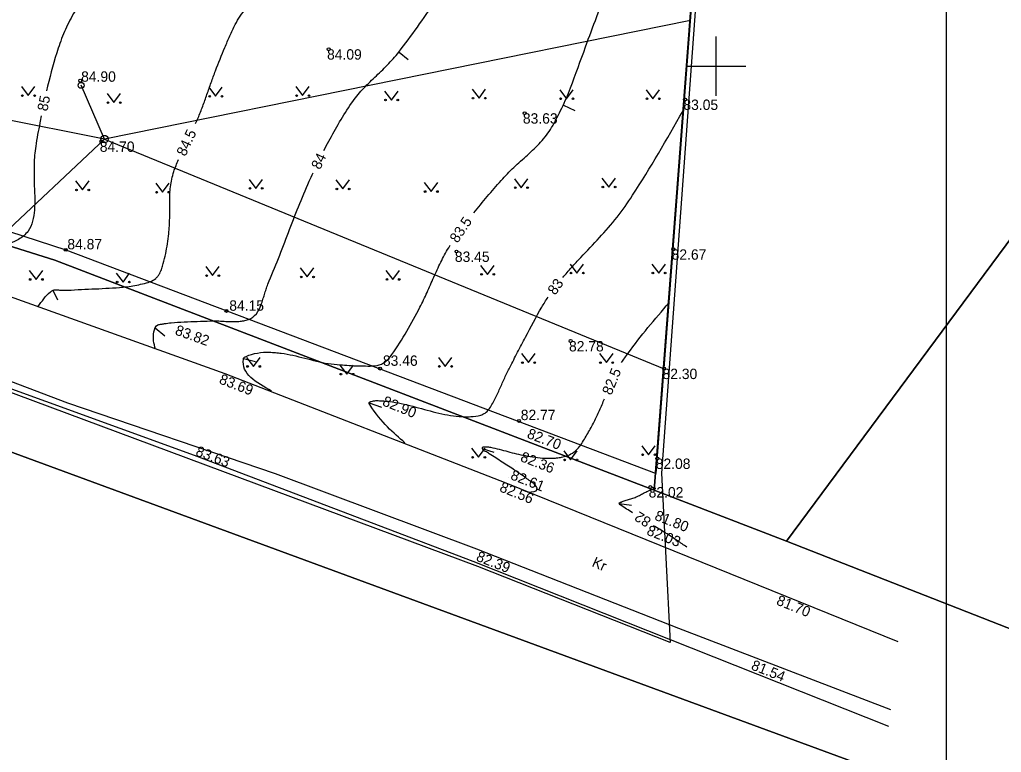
# Model space of a CAD drawing. Extents: x 640151 to 642820, y 6459264 to 6461024.
# Drawn here: x 641053 to 641119.2, y 6460553.7 to 6460603.1 of the extents above; entities that cross this region are included whole.
import ezdxf

# ---------------------------------------------------------------- set-up
doc = ezdxf.new("R2010")
doc.units = 0
for name, color, linetype in [('AED', 7, 'Continuous'), ('HALJASTUS', 7, 'Continuous'), ('HORISONTAAL-EH2000', 7, 'Continuous'), ('KORGUS-EH2000', 7, 'Continuous'), ('KPOHULIIN', 7, 'Continuous'), ('MOOTPIIR', 7, 'Continuous'), ('MPOHULIIN', 7, 'Continuous'), ('PIIR', 7, 'Continuous'), ('POST', 7, 'Continuous'), ('SITRASS', 7, 'Continuous'), ('TEE', 7, 'Continuous'), ('VORK', 7, 'Continuous'), ('VORMISTUS', 7, 'Continuous')]:
    doc.layers.add(name, color=color, linetype=linetype)

msp = doc.modelspace()

# ---------------------------------------------------------------- linework, layer by layer
at = {"layer": 'AED'}
for points in [[(641095.956, 6460572.548), (641095.956, 6460572.548), (641102.991, 6460665.237), (641009.497, 6460700.681), (641000.587, 6460674.619)], [(641000.955, 6460620.399), (640996.188, 6460606.179), (641000.626, 6460603.346), (641032.293, 6460595.364), (641056.141, 6460587.62), (641095.956, 6460572.548)]]:
    msp.add_lwpolyline(points, dxfattribs=at)
at = {"layer": 'HALJASTUS'}
for p, q in [((641053.149, 6460598.626), (641053.612, 6460598.019)), ((641053.612, 6460598.019), (641054.058, 6460598.626)), ((641058.926, 6460598.152), (641059.389, 6460597.545)), ((641059.389, 6460597.545), (641059.835, 6460598.152)), ((641065.781, 6460598.583), (641066.244, 6460597.976)), ((641066.244, 6460597.976), (641066.69, 6460598.583)), ((641071.644, 6460598.626), (641072.107, 6460598.019)), ((641072.107, 6460598.019), (641072.553, 6460598.626)), ((641077.636, 6460598.324), (641078.1, 6460597.718)), ((641078.1, 6460597.718), (641078.545, 6460598.324)), ((641083.543, 6460598.454), (641084.006, 6460597.847)), ((641084.006, 6460597.847), (641084.452, 6460598.454)), ((641089.449, 6460598.41), (641089.912, 6460597.804)), ((641089.912, 6460597.804), (641090.358, 6460598.41)), ((641095.269, 6460598.41), (641095.732, 6460597.804)), ((641095.732, 6460597.804), (641096.178, 6460598.41)), ((641056.802, 6460592.266), (641057.265, 6460591.66)), ((641057.265, 6460591.66), (641057.711, 6460592.266)), ((641068.497, 6460592.372), (641068.96, 6460591.765)), ((641068.96, 6460591.765), (641069.406, 6460592.372)), ((641074.36, 6460592.329), (641074.823, 6460591.722)), ((641074.823, 6460591.722), (641075.269, 6460592.329)), ((641080.309, 6460592.156), (641080.773, 6460591.549)), ((641080.773, 6460591.549), (641081.218, 6460592.156)), ((641086.388, 6460592.415), (641086.851, 6460591.808)), ((641086.851, 6460591.808), (641087.297, 6460592.415)), ((641092.294, 6460592.458), (641092.758, 6460591.851)), ((641092.758, 6460591.851), (641093.203, 6460592.458)), ((641062.203, 6460592.113), (641062.666, 6460591.506)), ((641062.666, 6460591.506), (641063.111, 6460592.113)), ((641053.676, 6460586.228), (641054.14, 6460585.621)), ((641054.14, 6460585.621), (641054.585, 6460586.228)), ((641065.575, 6460586.486), (641066.038, 6460585.88)), ((641066.038, 6460585.88), (641066.484, 6460586.486)), ((641071.955, 6460586.4), (641072.419, 6460585.793)), ((641072.419, 6460585.793), (641072.864, 6460586.4)), ((641077.732, 6460586.228), (641078.196, 6460585.621)), ((641078.196, 6460585.621), (641078.641, 6460586.228)), ((641084.113, 6460586.573), (641084.576, 6460585.966)), ((641084.576, 6460585.966), (641085.022, 6460586.573)), ((641090.149, 6460586.659), (641090.612, 6460586.052)), ((641090.612, 6460586.052), (641091.058, 6460586.659)), ((641095.667, 6460586.659), (641096.13, 6460586.052)), ((641096.13, 6460586.052), (641096.576, 6460586.659)), ((641059.539, 6460586.055), (641060.003, 6460585.448)), ((641060.003, 6460585.448), (641060.448, 6460586.055)), ((641068.334, 6460580.361), (641068.798, 6460579.755)), ((641068.798, 6460579.755), (641069.243, 6460580.361)), ((641081.268, 6460580.361), (641081.731, 6460579.755)), ((641081.731, 6460579.755), (641082.177, 6460580.361)), ((641086.872, 6460580.62), (641087.335, 6460580.014)), ((641087.335, 6460580.014), (641087.781, 6460580.62)), ((641092.132, 6460580.62), (641092.595, 6460580.014)), ((641092.595, 6460580.014), (641093.041, 6460580.62)), ((641074.628, 6460579.844), (641075.092, 6460579.237)), ((641075.092, 6460579.237), (641075.537, 6460579.844)), ((641094.977, 6460574.409), (641095.44, 6460573.802)), ((641095.44, 6460573.802), (641095.886, 6460574.409)), ((641083.509, 6460574.237), (641083.973, 6460573.63)), ((641083.973, 6460573.63), (641084.418, 6460574.237)), ((641089.717, 6460574.064), (641090.181, 6460573.457)), ((641090.181, 6460573.457), (641090.626, 6460574.064))]:
    msp.add_line(p, q, dxfattribs=at)
for centre in [(641053.211, 6460598.019), (641054.04, 6460598.019), (641058.988, 6460597.545), (641059.817, 6460597.545), (641065.843, 6460597.976), (641066.672, 6460597.976), (641071.706, 6460598.019), (641072.535, 6460598.019), (641077.699, 6460597.718), (641078.528, 6460597.718), (641083.605, 6460597.847), (641084.434, 6460597.847), (641089.511, 6460597.804), (641090.34, 6460597.804), (641095.331, 6460597.804), (641096.16, 6460597.804), (641056.864, 6460591.66), (641057.693, 6460591.66), (641062.265, 6460591.506), (641063.094, 6460591.506), (641068.559, 6460591.765), (641069.388, 6460591.765), (641074.422, 6460591.722), (641075.251, 6460591.722), (641080.372, 6460591.549), (641081.201, 6460591.549), (641086.45, 6460591.808), (641087.279, 6460591.808), (641092.357, 6460591.851), (641093.186, 6460591.851), (641053.739, 6460585.621), (641054.567, 6460585.621), (641065.637, 6460585.88), (641066.466, 6460585.88), (641072.018, 6460585.793), (641072.847, 6460585.793), (641077.795, 6460585.621), (641078.624, 6460585.621), (641084.175, 6460585.966), (641085.004, 6460585.966), (641090.211, 6460586.052), (641091.04, 6460586.052), (641095.729, 6460586.052), (641096.558, 6460586.052), (641059.602, 6460585.448), (641060.431, 6460585.448), (641068.397, 6460579.755), (641069.225, 6460579.755), (641081.33, 6460579.755), (641082.159, 6460579.755), (641086.934, 6460580.014), (641087.763, 6460580.014), (641092.194, 6460580.014), (641093.023, 6460580.014), (641074.691, 6460579.237), (641075.52, 6460579.237), (641083.572, 6460573.63), (641084.401, 6460573.63), (641095.039, 6460573.802), (641095.868, 6460573.802), (641089.78, 6460573.457), (641090.609, 6460573.457)]:
    msp.add_circle(centre, 0.055, dxfattribs=at)
at = {"layer": 'HORISONTAAL-EH2000'}
for p, q in [((641078.615, 6460600.938), (641079.23, 6460600.463)), ((641089.706, 6460597.379), (641090.46, 6460597.013)), ((641055.265, 6460584.892), (641055.588, 6460584.245)), ((641062.163, 6460582.369), (641062.809, 6460581.83)), ((641068.134, 6460580.298), (641068.931, 6460580.083)), ((641076.589, 6460577.3), (641077.43, 6460577.02)), ((641084.226, 6460574.229), (641084.998, 6460573.985)), ((641093.454, 6460570.517), (641094.292, 6460570.399))]:
    msp.add_line(p, q, dxfattribs=at)
for points in [[(641039.891, 6460601.734), (641040.105, 6460601.82), (641041.672, 6460602.537), (641042.262, 6460602.836), (641044.014, 6460603.756), (641045.138, 6460604.447), (641045.678, 6460604.833), (641046.199, 6460605.254), (641046.727, 6460605.793), (641047.17, 6460606.396), (641047.906, 6460607.718), (641048.613, 6460609.059), (641049.497, 6460610.258), (641050.992, 6460611.779), (641052.514, 6460613.277), (641053.72, 6460614.4), (641054.946, 6460615.502), (641056.163, 6460616.612), (641056.76, 6460617.181), (641057.343, 6460617.763), (641058.298, 6460618.917), (641059.127, 6460620.175), (641059.926, 6460621.456), (641060.792, 6460622.68), (641061.508, 6460623.494), (641062.271, 6460624.273), (641063.022, 6460625.064), (641063.702, 6460625.915), (641063.918, 6460626.233)], [(641069.945, 6460621.951), (641069.802, 6460620.912), (641069.751, 6460619.867), (641069.763, 6460619.602), (641069.784, 6460619.338), (641069.823, 6460618.808), (641069.838, 6460618.281), (641069.83, 6460617.754), (641069.751, 6460617.236), (641069.681, 6460616.981), (641069.587, 6460616.728), (641069.352, 6460616.268), (641069.081, 6460615.832), (641068.423, 6460615.049), (641066.914, 6460613.665), (641065.591, 6460612.521), (641064.255, 6460611.403), (641062.923, 6460610.283), (641061.611, 6460609.136), (641059.814, 6460607.455), (641058.955, 6460606.568), (641058.119, 6460605.642), (641057.689, 6460605.115), (641057.29, 6460604.565), (641056.921, 6460603.994), (641056.577, 6460603.4), (641055.987, 6460602.174), (641055.532, 6460600.898), (641054.833, 6460598.333)], [(641064.898, 6460596.142), (641065.062, 6460596.516), (641065.374, 6460597.303), (641065.661, 6460598.099), (641065.942, 6460598.898), (641066.236, 6460599.692), (641066.867, 6460601.266), (641067.203, 6460602.044), (641067.563, 6460602.814), (641067.905, 6460603.377), (641068.295, 6460603.905), (641069.168, 6460604.895), (641070.078, 6460605.859), (641070.925, 6460606.869), (641072.591, 6460609.171), (641074.202, 6460611.527), (641076.147, 6460614.55), (641076.942, 6460616.14), (641077.478, 6460617.824), (641077.782, 6460619.627)], [(641073.546, 6460594.307), (641073.872, 6460594.938), (641074.606, 6460596.241), (641075.409, 6460597.509), (641076.145, 6460598.423), (641076.977, 6460599.255), (641077.823, 6460600.076), (641078.599, 6460600.959), (641079.848, 6460602.64), (641081.035, 6460604.357), (641083.126, 6460607.99), (641083.96, 6460609.792), (641084.707, 6460611.617), (641085.041, 6460612.543), (641085.353, 6460613.475), (641085.885, 6460615.366), (641086.817, 6460619.33)], [(641083.661, 6460590.11), (641084.562, 6460591.214), (641085.497, 6460592.289), (641086.356, 6460593.179), (641087.277, 6460594.014), (641088.159, 6460594.882), (641088.555, 6460595.355), (641088.903, 6460595.869), (641089.259, 6460596.52), (641089.592, 6460597.18), (641090.17, 6460598.536), (641091.188, 6460601.304), (641092.697, 6460605.397), (641093.412, 6460607.456), (641094.076, 6460609.543), (641094.882, 6460612.9), (641095.413, 6460616.315), (641095.57, 6460617.627)], [(641089.653, 6460585.748), (641090.25, 6460586.435), (641090.869, 6460587.107), (641092.121, 6460588.441), (641093.316, 6460589.815), (641094.356, 6460591.297), (641097.762, 6460596.991)], [(641054.487, 6460596.653), (641054.396, 6460596.184), (641054.11, 6460594.6), (641054.039, 6460593.992), (641054.005, 6460593.382), (641054.003, 6460592.161)], [(641054.284, 6460583.792), (641055.103, 6460584.784), (641055.29, 6460584.901), (641055.529, 6460584.922), (641055.79, 6460584.902), (641056.041, 6460584.892), (641056.971, 6460584.939), (641057.901, 6460584.979), (641058.831, 6460585.024), (641059.759, 6460585.086), (641060.8, 6460585.213), (641061.315, 6460585.325), (641061.829, 6460585.474), (641062.202, 6460585.694), (641062.354, 6460585.851), (641062.475, 6460586.035), (641062.615, 6460586.361), (641062.715, 6460586.696), (641062.876, 6460587.362), (641063.079, 6460588.709), (641063.147, 6460589.762), (641063.147, 6460590.823), (641063.199, 6460591.873), (641063.424, 6460592.893), (641063.743, 6460593.707)], [(641062.184, 6460580.924), (641062.077, 6460582.088), (641062.357, 6460582.563), (641062.577, 6460582.608), (641062.798, 6460582.646), (641063.24, 6460582.703), (641064.123, 6460582.764), (641065.892, 6460582.822), (641066.213, 6460582.828), (641067.177, 6460582.782), (641067.819, 6460582.794), (641068.138, 6460582.841), (641068.298, 6460582.88), (641068.457, 6460582.929), (641068.991, 6460583.315), (641069.318, 6460583.92), (641069.433, 6460584.266), (641069.539, 6460584.614), (641069.648, 6460584.96), (641069.772, 6460585.302), (641070.477, 6460587.039), (641071.151, 6460588.783), (641071.834, 6460590.523), (641072.563, 6460592.246), (641072.821, 6460592.815)], [(641054.003, 6460592.161), (641054.025, 6460590.305), (641053.594, 6460588.882), (641052.948, 6460588.321), (641051.008, 6460587.631), (641049.801, 6460587.243), (641045.705, 6460587.502), (641045.834, 6460586.768)], [(641070.02, 6460578.098), (641068.123, 6460580.255), (641068.159, 6460580.352), (641068.227, 6460580.395), (641068.295, 6460580.428), (641069.878, 6460580.716), (641070.275, 6460580.692), (641070.672, 6460580.65), (641071.462, 6460580.507), (641073.046, 6460580.118), (641073.839, 6460579.955), (641074.633, 6460579.867), (641075.883, 6460579.795), (641076.509, 6460579.786), (641077.133, 6460579.824), (641077.691, 6460580.078), (641078.125, 6460580.557), (641079.133, 6460582.132), (641080.022, 6460583.749), (641080.506, 6460584.753), (641080.957, 6460585.772), (641081.426, 6460586.782), (641081.962, 6460587.76), (641082.071, 6460587.932)], [(641079.009, 6460574.605), (641076.637, 6460577.193), (641076.594, 6460577.322), (641076.668, 6460577.368), (641076.743, 6460577.402), (641076.894, 6460577.44), (641077.198, 6460577.451), (641077.589, 6460577.434), (641077.979, 6460577.394), (641078.761, 6460577.258), (641080.324, 6460576.861), (641081.887, 6460576.49), (641082.668, 6460576.386), (641083.059, 6460576.366), (641083.449, 6460576.373), (641084.117, 6460576.476), (641084.42, 6460576.616), (641084.549, 6460576.719), (641084.656, 6460576.848), (641085.072, 6460577.556), (641085.417, 6460578.27), (641085.737, 6460578.985), (641085.902, 6460579.341), (641086.079, 6460579.694), (641086.609, 6460580.712), (641087.139, 6460581.73), (641088.234, 6460583.749), (641088.658, 6460584.432)], [(641093.616, 6460580.025), (641094.055, 6460580.643), (641096.814, 6460584.051)], [(641087.286, 6460571.283), (641087.933, 6460571.456), (641087.717, 6460571.844), (641087.396, 6460572.075), (641087.075, 6460572.305), (641086.751, 6460572.53), (641086.424, 6460572.75), (641085.562, 6460573.312), (641084.699, 6460573.871), (641084.441, 6460574.024), (641084.31, 6460574.097), (641084.256, 6460574.323), (641084.331, 6460574.335), (641084.483, 6460574.341), (641084.636, 6460574.328), (641084.786, 6460574.303), (641085.367, 6460574.17), (641085.949, 6460574.017), (641086.531, 6460573.867), (641087.114, 6460573.742), (641087.785, 6460573.635), (641088.469, 6460573.572), (641089.154, 6460573.583), (641089.494, 6460573.626), (641089.662, 6460573.658), (641089.83, 6460573.699), (641089.986, 6460573.75), (641090.413, 6460573.992), (641090.658, 6460574.215), (641090.864, 6460574.475), (641091.341, 6460575.244), (641091.558, 6460575.633), (641091.77, 6460576.028), (641092.137, 6460576.795), (641092.469, 6460577.582)], [(641094.363, 6460569.879), (641093.57, 6460570.399), (641093.524, 6460570.433), (641093.462, 6460570.55), (641093.522, 6460570.583), (641093.585, 6460570.613), (641093.719, 6460570.668), (641094.011, 6460570.762), (641094.314, 6460570.853), (641094.462, 6460570.903), (641094.604, 6460570.96), (641094.749, 6460571.027), (641094.892, 6460571.1), (641095.178, 6460571.25), (641095.468, 6460571.389), (641095.768, 6460571.499), (641095.919, 6460571.542)], [(641098.01, 6460567.574), (641097.385, 6460568.005), (641096.989, 6460568.27), (641096.586, 6460568.526), (641096.179, 6460568.774), (641095.77, 6460569.019)]]:
    msp.add_spline(points, degree=3, dxfattribs=at)
at = {"layer": 'KORGUS-EH2000'}
for centre, radius in [((641073.869, 6460601.147), 0.1), ((641057.112, 6460599.025), 0.1), ((641097.898, 6460597.753), 0.1), ((641087.074, 6460596.831), 0.1), ((641058.544, 6460594.928), 0.1), ((641056.141, 6460587.62), 0.1), ((641082.488, 6460587.507), 0.1), ((641097.105, 6460587.655), 0.1), ((641066.974, 6460583.503), 0.1), ((641063.375, 6460582.129), 0.002), ((641090.185, 6460581.471), 0.1), ((641077.334, 6460579.616), 0.1), ((641096.491, 6460579.607), 0.1), ((641066.874, 6460579.277), 0.002), ((641077.334, 6460577.072), 0.002), ((641086.693, 6460576.085), 0.1), ((641064.818, 6460573.749), 0.002), ((641096.032, 6460573.548), 0.1), ((641086.436, 6460573.323), 0.002), ((641085.809, 6460571.918), 0.002), ((641085.962, 6460572.245), 0.002), ((641095.555, 6460571.62), 0.1), ((641097.821, 6460568.814), 0.002), ((641097.425, 6460567.723), 0.002), ((641083.613, 6460566.612), 0.002)]:
    msp.add_circle(centre, radius, dxfattribs=at)
at = {"layer": 'KPOHULIIN'}
for p, q in [((641098.274, 6460603.081), (641058.746, 6460595.088)), ((641058.746, 6460595.088), (641023.155, 6460602.113))]:
    msp.add_line(p, q, dxfattribs=at)
at = {"layer": 'MOOTPIIR'}
msp.add_lwpolyline([(641009.391, 6460700.787), (641103.081, 6460665.39), (641096.302, 6460572.567), (641096.905, 6460561.136), (641083.929, 6460566.269), (641044.74, 6460580.848), (641005.897, 6460591.89), (640985.85, 6460596.376), (640999.953, 6460673.38)], close=True, dxfattribs=at)
at = {"layer": 'MPOHULIIN'}
for q in [(641043.593, 6460580.844), (641096.491, 6460579.596)]:
    msp.add_line((641058.746, 6460595.088), q, dxfattribs=at)
at = {"layer": 'PIIR'}
for points in [[(641116.75, 6460765.75), (641197.18, 6460773.33), (641202.58, 6460700.87), (641128.12, 6460599.5), (641104.75, 6460567.98), (641095.82, 6460571.42), (641102.96, 6460665.34), (641105.51, 6460695.53), (641115.94, 6460705.59)], [(641009.44, 6460700.65), (641102.96, 6460665.34), (641095.82, 6460571.42), (641055.41, 6460586.92), (641024.73, 6460596.57), (640987.79, 6460605.65), (641000.04, 6460673.47)], [(641104.75, 6460567.98), (641128.12, 6460599.5), (641292.4, 6460546.15), (641288.08, 6460505.4), (641262.55, 6460509.84), (641250.95, 6460512.57), (641224.34, 6460521.11)]]:
    msp.add_lwpolyline(points, close=True, dxfattribs=at)
for points in [[(640754.18, 6460655.75), (640894.9, 6460623.31), (640933.48, 6460616.04), (640987.79, 6460605.65), (641024.73, 6460596.57), (641055.41, 6460586.92), (641095.82, 6460571.42), (641104.75, 6460567.98), (641224.34, 6460521.11), (641250.95, 6460512.57), (641262.55, 6460509.84), (641288.08, 6460505.4), (641334.09, 6460500.8), (641377.05, 6460499.84), (641491.98, 6460505.14)], [(641492.8, 6460491.64), (641473.99, 6460490.83), (641453.8, 6460490.17), (641434.63, 6460489.45), (641422.4, 6460489.56), (641377.15, 6460487.36), (641359.05, 6460486.24), (641315.02, 6460490.14), (641291.05, 6460492.13), (641270.11, 6460496.25), (641269.86, 6460495.61), (641242.56, 6460501.62), (641149.22, 6460538.26), (641147.96, 6460538.75), (641144.3, 6460540.2), (641043.18, 6460577.4), (641015.96, 6460585.8), (640978.05, 6460594.51), (640914.35, 6460606.25), (640859.05, 6460617.81), (640806.05, 6460630.14)], [(640881.03, 6460415.72), (640879.85, 6460436.79), (640872.91, 6460484.9), (640872.39, 6460494.61), (640872.96, 6460502.49), (640874.59, 6460509.26), (640883.73, 6460529.59), (640887.04, 6460538.11), (640895.54, 6460565.79), (640898.14, 6460572.74), (640903.54, 6460586.85), (640910.05, 6460600.83), (640914.35, 6460606.25), (640978.05, 6460594.51), (641015.96, 6460585.8), (641043.18, 6460577.4), (641144.3, 6460540.2), (641147.96, 6460538.75), (641148.06, 6460480.79), (641145.94, 6460435.89), (641140.22, 6460434.62), (641128.55, 6460430.91), (641112.06, 6460425.45), (641101.67, 6460420.38)]]:
    msp.add_lwpolyline(points, dxfattribs=at)
at = {"layer": 'POST'}
msp.add_line((641058.746, 6460595.088), (641057.171, 6460598.714), dxfattribs=at)
for centre, radius in [((641057.171, 6460598.714), 0.2), ((641058.746, 6460595.088), 0.25)]:
    msp.add_circle(centre, radius, dxfattribs=at)
at = {"layer": 'SITRASS'}
msp.add_lwpolyline([(641111.785, 6460556.601), (641097.48, 6460562.082), (641083.863, 6460567.439), (641070.292, 6460572.506), (641056.277, 6460577.29), (641047.435, 6460580.629), (641033.386, 6460585.618), (641019.122, 6460589.661), (641005.108, 6460593.378), (640991.032, 6460596.621), (640976.307, 6460599.587), (640967.077, 6460601.348)], dxfattribs=at)
at = {"layer": 'TEE'}
for points in [[(641111.644, 6460555.47), (641083.613, 6460566.612), (641064.818, 6460573.749), (641044.737, 6460581.045), (641025.019, 6460587.24), (641005.135, 6460592.275), (640985.088, 6460596.718), (640965.308, 6460600.761)], [(640998.837, 6460599.357), (641006.889, 6460597.535), (641026.641, 6460592.459), (641046.656, 6460586.526), (641066.874, 6460579.277), (641085.809, 6460571.918), (641112.24, 6460561.203)]]:
    msp.add_lwpolyline(points, dxfattribs=at)
at = {"layer": 'VORK'}
for p, q in [((641100, 6460598), (641100, 6460602)), ((641098, 6460600), (641102, 6460600))]:
    msp.add_line(p, q, dxfattribs=at)
at = {"layer": 'VORMISTUS'}
msp.add_lwpolyline([(641115.517, 6460509.66), (640972.775, 6460509.66), (640972.775, 6460716.033), (641115.517, 6460716.033)], close=True, dxfattribs=at)

# ---------------------------------------------------------------- texts
at = {"layer": 'HORISONTAAL-EH2000'}
for s, rotation, p in [('85', 78.80988, (641054.897, 6460596.929)), ('84.5', 65.18603, (641064.206, 6460593.878)), ('84', 64.69015, (641073.285, 6460592.983)), ('83.5', 56.18227, (641082.554, 6460588.03)), ('83', 54.6795, (641089.142, 6460584.518)), ('82.5', 67.82283, (641092.925, 6460577.775)), ('82', 147.91991, (641095.674, 6460569.462))]:
    msp.add_text(s, height=0.7, rotation=rotation, dxfattribs=at).set_placement(p)
at = {"layer": 'KORGUS-EH2000'}
for s, p in [('84.09', (641073.758, 6460600.446)), ('84.90', (641057.174, 6460598.954)), ('83.05', (641097.787, 6460597.052)), ('83.63', (641086.963, 6460596.13)), ('84.70', (641058.433, 6460594.227)), ('84.87', (641056.246, 6460587.652)), ('83.45', (641082.377, 6460586.806)), ('82.67', (641096.994, 6460586.954)), ('84.15', (641067.165, 6460583.513)), ('82.78', (641090.074, 6460580.77)), ('83.46', (641077.525, 6460579.799)), ('82.30', (641096.38, 6460578.906)), ('82.77', (641086.82, 6460576.139)), ('82.08', (641095.921, 6460572.847)), ('82.02', (641095.444, 6460570.919))]:
    msp.add_text(s, height=0.7, dxfattribs=at).set_placement(p)
for s, rotation, p in [('83.82', 340.0858, (641063.457, 6460581.925)), (' 83.69', 338.76129, (641066.184, 6460578.724)), ('82.90', 337.61385, (641077.435, 6460577.153)), ('82.70', 339.01476, (641087.19, 6460574.958)), (' 83.63', 339.20759, (641064.6, 6460573.86)), ('82.36', 338.39409, (641086.74, 6460573.394)), ('82.61', 338.47143, (641086.076, 6460572.17)), (' 82.56', 337.93319, (641085.093, 6460571.454)), ('81.80', 338.39409, (641095.79, 6460569.438)), ('82.03', 338.47143, (641095.256, 6460568.429)), (' 82.39', 338.32264, (641083.517, 6460566.773)), (' 81.70', 337.93319, (641103.761, 6460563.815)), (' 81.54', 338.32264, (641102.061, 6460559.44))]:
    msp.add_text(s, height=0.7, rotation=rotation, dxfattribs=at).set_placement(p)
at = {"layer": 'TEE'}
msp.add_text('Kr', height=0.6999, rotation=335.75762, dxfattribs=at).set_placement((641091.564, 6460566.306))

doc.saveas('drawing.dxf')
